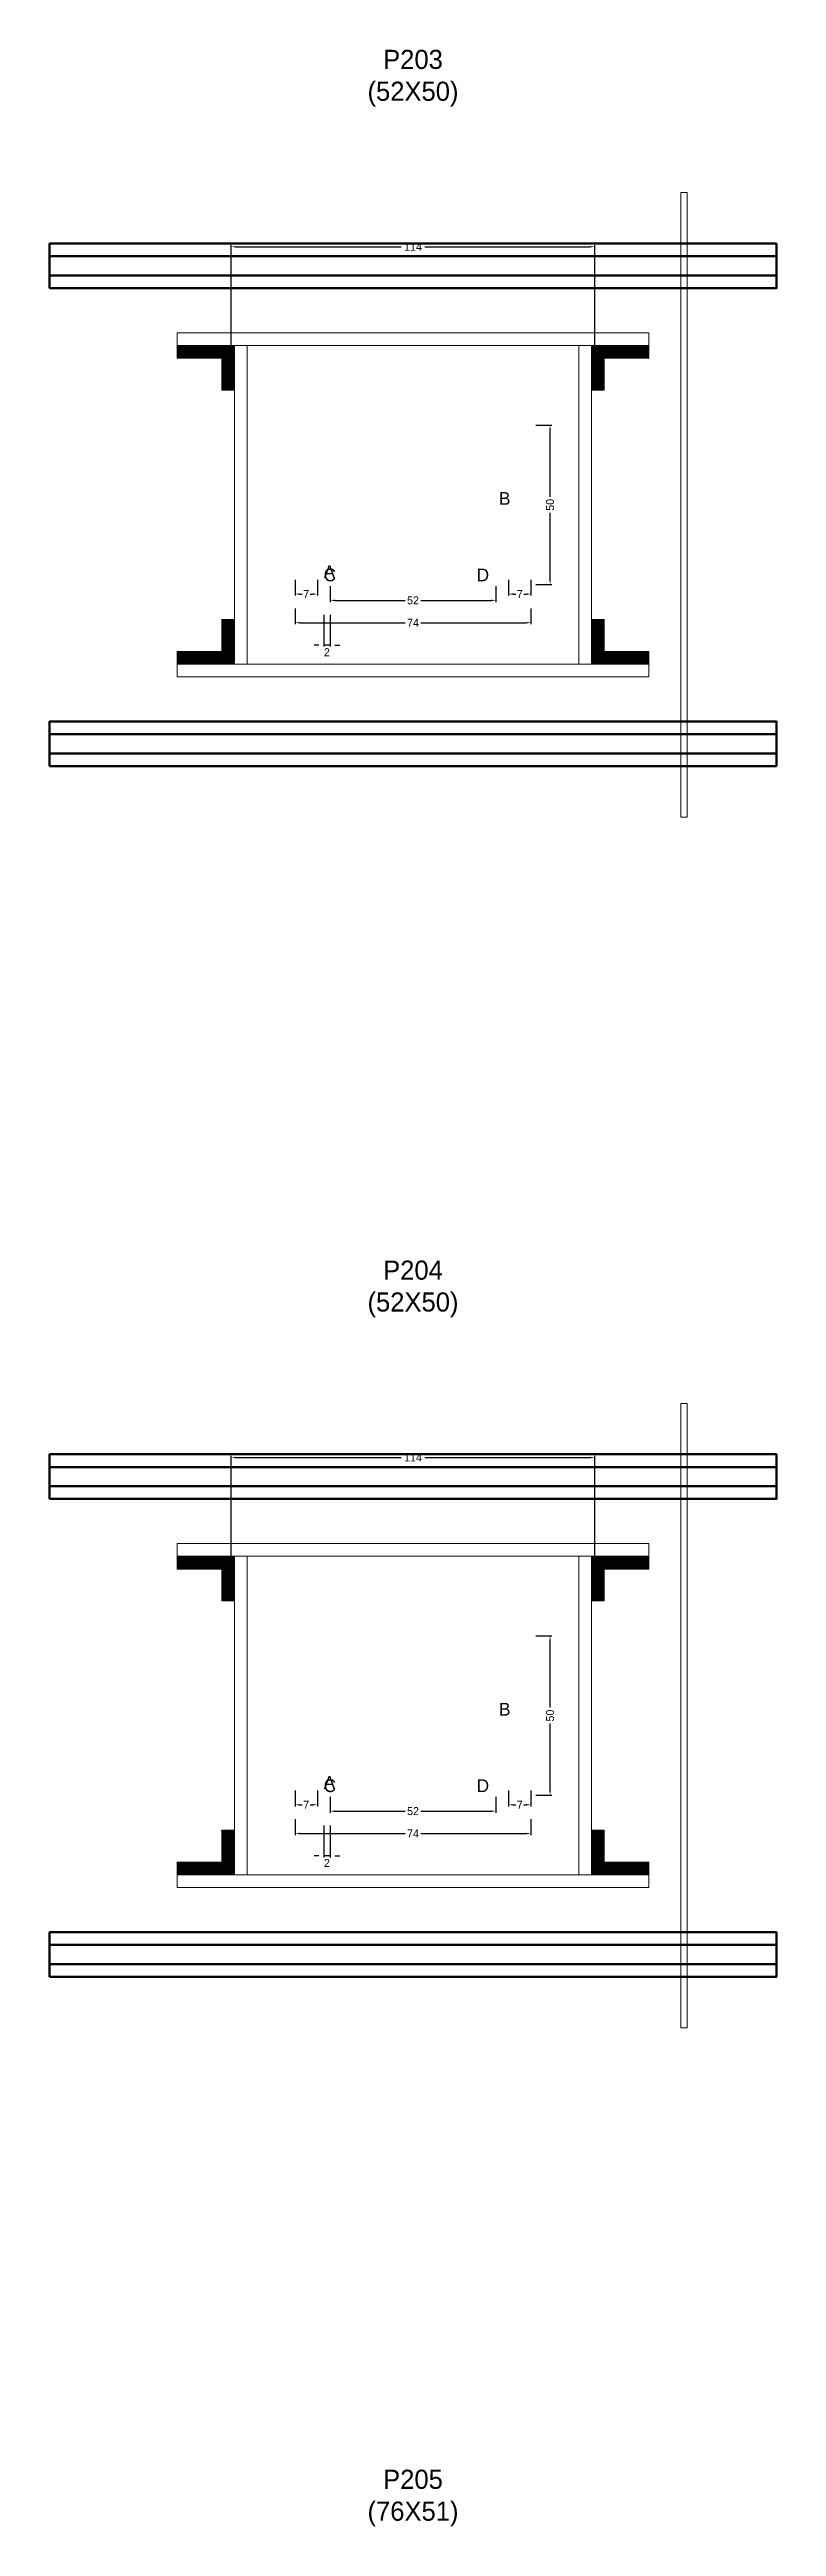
# Model space of a CAD drawing. Header units: centimetres. Extents: x -10500 to 4147, y -7606 to 295.
# Drawn here: x -114 to 114, y -2394 to -1617 of the extents above; entities that cross this region are included whole.
import ezdxf

# ---------------------------------------------------------------- set-up
doc = ezdxf.new("R2010")
doc.units = ezdxf.units.CM
for name, color, linetype in [('COTA', 241, 'Continuous'), ('GRAVATA', 224, 'Continuous'), ('Hachura', 251, 'Continuous'), ('NOMENCLATURA', 7, 'Continuous'), ('SARRAFO', 251, 'Continuous')]:
    doc.layers.add(name, color=color, linetype=linetype)
doc.dimstyles.new('cotax2', dxfattribs={"dimtxt": 2.5, "dimasz": 1.5, "dimexe": 0.5, "dimexo": 0.5, "dimgap": 0.5, "dimtad": 1, "dimcen": 2.5, "dimazin": 3, "dimtfac": 1, "dimtmove": 0, "dimatfit": 3})

# ---------------------------------------------------------------- blocks, each defined once
blk = doc.blocks.new('_CLOSEDFILLED')
at = {"color": 0, "linetype": 'BYBLOCK'}
blk.add_solid([(-1, 0.16), (0, 0), (-1, -0.16)], dxfattribs=at)
blk = doc.blocks.new('*D144')
for p, q in [((-37, -1792.5), (-37, -1797.5)), ((37, -1792.5), (37, -1797.5)), ((-35.5, -1797), (-2.5, -1797)), ((2.5, -1797), (35.5, -1797))]:
    blk.add_line(p, q)
at = {"layer": 'Defpoints'}
for p in [(-37, -1792), (37, -1792), (-37, -1797)]:
    blk.add_point(p, dxfattribs=at)
at = {"layer": 'COTA', "xscale": 1.5, "yscale": 1.5, "rotation": 180}
blk.add_blockref('_CLOSEDFILLED', (-37, -1797), dxfattribs=at)
at = {"layer": 'COTA', "xscale": 1.5, "yscale": 1.5}
blk.add_blockref('_CLOSEDFILLED', (37, -1797), dxfattribs=at)
at = {"layer": 'COTA', "insert": (0, -1797), "char_height": 2.5, "attachment_point": 5}
blk.add_mtext('74', dxfattribs=at)
blk = doc.blocks.new('*D145')
for p, q in [((-26, -1785.5), (-26, -1790.5)), ((26, -1785.5), (26, -1790.5)), ((-24.5, -1790), (-2.5, -1790)), ((2.5, -1790), (24.5, -1790))]:
    blk.add_line(p, q)
at = {"layer": 'Defpoints'}
for p in [(-26, -1785), (26, -1785), (-26, -1790)]:
    blk.add_point(p, dxfattribs=at)
at = {"layer": 'COTA', "xscale": 1.5, "yscale": 1.5, "rotation": 180}
blk.add_blockref('_CLOSEDFILLED', (-26, -1790), dxfattribs=at)
at = {"layer": 'COTA', "xscale": 1.5, "yscale": 1.5}
blk.add_blockref('_CLOSEDFILLED', (26, -1790), dxfattribs=at)
at = {"layer": 'COTA', "insert": (0, -1790), "char_height": 2.5, "attachment_point": 5}
blk.add_mtext('52', dxfattribs=at)
blk = doc.blocks.new('*D146')
for p, q in [((38.5, -1735), (43.5, -1735)), ((43, -1757.5), (43, -1736.5)), ((43, -1783.5), (43, -1762.5)), ((38.5, -1785), (43.5, -1785))]:
    blk.add_line(p, q)
at = {"layer": 'Defpoints'}
for p in [(38, -1735), (38, -1785), (43, -1785)]:
    blk.add_point(p, dxfattribs=at)
at = {"layer": 'COTA', "xscale": 1.5, "yscale": 1.5}
for p, rotation in [((43, -1735), 90), ((43, -1785), 270)]:
    blk.add_blockref('_CLOSEDFILLED', p, dxfattribs=dict(at, rotation=rotation))
at = {"layer": 'COTA', "insert": (43, -1760), "char_height": 2.5, "attachment_point": 5, "rotation": 90}
blk.add_mtext('50', dxfattribs=at)
blk = doc.blocks.new('*D147')
for p, q in [((-37, -1783.5), (-37, -1788.5)), ((-35.5, -1788), (-34.75, -1788)), ((-32.25, -1788), (-31.5, -1788)), ((-30, -1783.5), (-30, -1788.5))]:
    blk.add_line(p, q)
at = {"layer": 'Defpoints'}
for p in [(-37, -1783), (-37, -1788), (-30, -1783)]:
    blk.add_point(p, dxfattribs=at)
at = {"layer": 'COTA', "xscale": 1.5, "yscale": 1.5, "rotation": 180}
blk.add_blockref('_CLOSEDFILLED', (-37, -1788), dxfattribs=at)
at = {"layer": 'COTA', "xscale": 1.5, "yscale": 1.5}
blk.add_blockref('_CLOSEDFILLED', (-30, -1788), dxfattribs=at)
at = {"layer": 'COTA', "insert": (-33.5, -1788), "char_height": 2.5, "attachment_point": 5}
blk.add_mtext('7', dxfattribs=at)
blk = doc.blocks.new('*D148')
for p, q in [((30, -1783.5), (30, -1788.5)), ((31.5, -1788), (32.25, -1788)), ((34.75, -1788), (35.5, -1788)), ((37, -1783.5), (37, -1788.5))]:
    blk.add_line(p, q)
at = {"layer": 'Defpoints'}
for p in [(30, -1783), (30, -1788), (37, -1783)]:
    blk.add_point(p, dxfattribs=at)
at = {"layer": 'COTA', "xscale": 1.5, "yscale": 1.5, "rotation": 180}
blk.add_blockref('_CLOSEDFILLED', (30, -1788), dxfattribs=at)
at = {"layer": 'COTA', "xscale": 1.5, "yscale": 1.5}
blk.add_blockref('_CLOSEDFILLED', (37, -1788), dxfattribs=at)
at = {"layer": 'COTA', "insert": (33.5, -1788), "char_height": 2.5, "attachment_point": 5}
blk.add_mtext('7', dxfattribs=at)
blk = doc.blocks.new('*D149')
for p, q in [((-57, -1718.5), (-57, -1678.5)), ((-55.5, -1679), (-3.75, -1679)), ((3.75, -1679), (55.5, -1679)), ((57, -1718.5), (57, -1678.5))]:
    blk.add_line(p, q)
at = {"layer": 'Defpoints'}
for p in [(-57, -1679), (-57, -1719), (57, -1719)]:
    blk.add_point(p, dxfattribs=at)
at = {"layer": 'COTA', "xscale": 1.5, "yscale": 1.5, "rotation": 180}
blk.add_blockref('_CLOSEDFILLED', (-57, -1679), dxfattribs=at)
at = {"layer": 'COTA', "xscale": 1.5, "yscale": 1.5}
blk.add_blockref('_CLOSEDFILLED', (57, -1679), dxfattribs=at)
at = {"layer": 'COTA', "insert": (0, -1679), "char_height": 2.5, "attachment_point": 5}
blk.add_mtext('114', dxfattribs=at)
blk = doc.blocks.new('*D170')
for p, q in [((-37, -2172.5), (-37, -2177.5)), ((37, -2172.5), (37, -2177.5)), ((-35.5, -2177), (-2.5, -2177)), ((2.5, -2177), (35.5, -2177))]:
    blk.add_line(p, q)
at = {"layer": 'Defpoints'}
for p in [(-37, -2172), (37, -2172), (-37, -2177)]:
    blk.add_point(p, dxfattribs=at)
at = {"layer": 'COTA', "xscale": 1.5, "yscale": 1.5, "rotation": 180}
blk.add_blockref('_CLOSEDFILLED', (-37, -2177), dxfattribs=at)
at = {"layer": 'COTA', "xscale": 1.5, "yscale": 1.5}
blk.add_blockref('_CLOSEDFILLED', (37, -2177), dxfattribs=at)
at = {"layer": 'COTA', "insert": (0, -2177), "char_height": 2.5, "attachment_point": 5}
blk.add_mtext('74', dxfattribs=at)
blk = doc.blocks.new('*D171')
for p, q in [((-26, -2165.5), (-26, -2170.5)), ((26, -2165.5), (26, -2170.5)), ((-24.5, -2170), (-2.5, -2170)), ((2.5, -2170), (24.5, -2170))]:
    blk.add_line(p, q)
at = {"layer": 'Defpoints'}
for p in [(-26, -2165), (26, -2165), (-26, -2170)]:
    blk.add_point(p, dxfattribs=at)
at = {"layer": 'COTA', "xscale": 1.5, "yscale": 1.5, "rotation": 180}
blk.add_blockref('_CLOSEDFILLED', (-26, -2170), dxfattribs=at)
at = {"layer": 'COTA', "xscale": 1.5, "yscale": 1.5}
blk.add_blockref('_CLOSEDFILLED', (26, -2170), dxfattribs=at)
at = {"layer": 'COTA', "insert": (0, -2170), "char_height": 2.5, "attachment_point": 5}
blk.add_mtext('52', dxfattribs=at)
blk = doc.blocks.new('*D172')
for p, q in [((38.5, -2115), (43.5, -2115)), ((43, -2137.5), (43, -2116.5)), ((43, -2163.5), (43, -2142.5)), ((38.5, -2165), (43.5, -2165))]:
    blk.add_line(p, q)
at = {"layer": 'Defpoints'}
for p in [(38, -2115), (38, -2165), (43, -2165)]:
    blk.add_point(p, dxfattribs=at)
at = {"layer": 'COTA', "xscale": 1.5, "yscale": 1.5}
for p, rotation in [((43, -2115), 90), ((43, -2165), 270)]:
    blk.add_blockref('_CLOSEDFILLED', p, dxfattribs=dict(at, rotation=rotation))
at = {"layer": 'COTA', "insert": (43, -2140), "char_height": 2.5, "attachment_point": 5, "rotation": 90}
blk.add_mtext('50', dxfattribs=at)
blk = doc.blocks.new('*D173')
for p, q in [((-37, -2163.5), (-37, -2168.5)), ((-35.5, -2168), (-34.75, -2168)), ((-32.25, -2168), (-31.5, -2168)), ((-30, -2163.5), (-30, -2168.5))]:
    blk.add_line(p, q)
at = {"layer": 'Defpoints'}
for p in [(-37, -2163), (-37, -2168), (-30, -2163)]:
    blk.add_point(p, dxfattribs=at)
at = {"layer": 'COTA', "xscale": 1.5, "yscale": 1.5, "rotation": 180}
blk.add_blockref('_CLOSEDFILLED', (-37, -2168), dxfattribs=at)
at = {"layer": 'COTA', "xscale": 1.5, "yscale": 1.5}
blk.add_blockref('_CLOSEDFILLED', (-30, -2168), dxfattribs=at)
at = {"layer": 'COTA', "insert": (-33.5, -2168), "char_height": 2.5, "attachment_point": 5}
blk.add_mtext('7', dxfattribs=at)
blk = doc.blocks.new('*D174')
for p, q in [((30, -2163.5), (30, -2168.5)), ((31.5, -2168), (32.25, -2168)), ((34.75, -2168), (35.5, -2168)), ((37, -2163.5), (37, -2168.5))]:
    blk.add_line(p, q)
at = {"layer": 'Defpoints'}
for p in [(30, -2163), (30, -2168), (37, -2163)]:
    blk.add_point(p, dxfattribs=at)
at = {"layer": 'COTA', "xscale": 1.5, "yscale": 1.5, "rotation": 180}
blk.add_blockref('_CLOSEDFILLED', (30, -2168), dxfattribs=at)
at = {"layer": 'COTA', "xscale": 1.5, "yscale": 1.5}
blk.add_blockref('_CLOSEDFILLED', (37, -2168), dxfattribs=at)
at = {"layer": 'COTA', "insert": (33.5, -2168), "char_height": 2.5, "attachment_point": 5}
blk.add_mtext('7', dxfattribs=at)
blk = doc.blocks.new('*D175')
for p, q in [((-57, -2098.5), (-57, -2058.5)), ((-55.5, -2059), (-3.75, -2059)), ((3.75, -2059), (55.5, -2059)), ((57, -2098.5), (57, -2058.5))]:
    blk.add_line(p, q)
at = {"layer": 'Defpoints'}
for p in [(-57, -2059), (-57, -2099), (57, -2099)]:
    blk.add_point(p, dxfattribs=at)
at = {"layer": 'COTA', "xscale": 1.5, "yscale": 1.5, "rotation": 180}
blk.add_blockref('_CLOSEDFILLED', (-57, -2059), dxfattribs=at)
at = {"layer": 'COTA', "xscale": 1.5, "yscale": 1.5}
blk.add_blockref('_CLOSEDFILLED', (57, -2059), dxfattribs=at)
at = {"layer": 'COTA', "insert": (0, -2059), "char_height": 2.5, "attachment_point": 5}
blk.add_mtext('114', dxfattribs=at)

msp = doc.modelspace()

# ---------------------------------------------------------------- hatches: boundary and pattern name
at = {"layer": 'SARRAFO'}
h = msp.add_hatch(dxfattribs=at)
h.set_pattern_fill('SOLID', scale=2)
h.paths.add_polyline_path([(-74, -1714), (-60, -1714), (-60, -1710), (-74, -1710)])
h = msp.add_hatch(dxfattribs=at)
h.set_pattern_fill('SOLID', scale=2)
h.paths.add_polyline_path([(-60, -1724), (-56, -1724), (-56, -1710), (-60, -1710)])
h = msp.add_hatch(dxfattribs=at)
h.set_pattern_fill('SOLID', scale=2)
h.paths.add_polyline_path([(56, -1724), (60, -1724), (60, -1710), (56, -1710)])
h = msp.add_hatch(dxfattribs=at)
h.set_pattern_fill('SOLID', scale=2)
h.paths.add_polyline_path([(60, -1714), (74, -1714), (74, -1710), (60, -1710)])
h = msp.add_hatch(dxfattribs=at)
h.set_pattern_fill('SOLID', scale=2)
h.paths.add_polyline_path([(-60, -1810), (-56, -1810), (-56, -1796), (-60, -1796)])
h = msp.add_hatch(dxfattribs=at)
h.set_pattern_fill('SOLID', scale=2)
h.paths.add_polyline_path([(56, -1810), (60, -1810), (60, -1796), (56, -1796)])
h = msp.add_hatch(dxfattribs=at)
h.set_pattern_fill('SOLID', scale=2)
h.paths.add_polyline_path([(-74, -1810), (-60, -1810), (-60, -1806), (-74, -1806)])
h = msp.add_hatch(dxfattribs=at)
h.set_pattern_fill('SOLID', scale=2)
h.paths.add_polyline_path([(60, -1810), (74, -1810), (74, -1806), (60, -1806)])
h = msp.add_hatch(dxfattribs=at)
h.set_pattern_fill('SOLID', scale=2)
h.paths.add_polyline_path([(-74, -2094), (-60, -2094), (-60, -2090), (-74, -2090)])
h = msp.add_hatch(dxfattribs=at)
h.set_pattern_fill('SOLID', scale=2)
h.paths.add_polyline_path([(-60, -2104), (-56, -2104), (-56, -2090), (-60, -2090)])
h = msp.add_hatch(dxfattribs=at)
h.set_pattern_fill('SOLID', scale=2)
h.paths.add_polyline_path([(56, -2104), (60, -2104), (60, -2090), (56, -2090)])
h = msp.add_hatch(dxfattribs=at)
h.set_pattern_fill('SOLID', scale=2)
h.paths.add_polyline_path([(60, -2094), (74, -2094), (74, -2090), (60, -2090)])
h = msp.add_hatch(dxfattribs=at)
h.set_pattern_fill('SOLID', scale=2)
h.paths.add_polyline_path([(-60, -2190), (-56, -2190), (-56, -2176), (-60, -2176)])
h = msp.add_hatch(dxfattribs=at)
h.set_pattern_fill('SOLID', scale=2)
h.paths.add_polyline_path([(56, -2190), (60, -2190), (60, -2176), (56, -2176)])
h = msp.add_hatch(dxfattribs=at)
h.set_pattern_fill('SOLID', scale=2)
h.paths.add_polyline_path([(-74, -2190), (-60, -2190), (-60, -2186), (-74, -2186)])
h = msp.add_hatch(dxfattribs=at)
h.set_pattern_fill('SOLID', scale=2)
h.paths.add_polyline_path([(60, -2190), (74, -2190), (74, -2186), (60, -2186)])

# ---------------------------------------------------------------- linework, layer by layer
at = {"layer": 'GRAVATA', "lineweight": 50}
for points in [[(-114, -1692), (114, -1692), (114, -1678), (-114, -1678)], [(-114, -1688), (114, -1688), (114, -1682), (-114, -1682)], [(-114, -1842), (114, -1842), (114, -1828), (-114, -1828)], [(-114, -1838), (114, -1838), (114, -1832), (-114, -1832)], [(-114, -2072), (114, -2072), (114, -2058), (-114, -2058)], [(-114, -2068), (114, -2068), (114, -2062), (-114, -2062)], [(-114, -2222), (114, -2222), (114, -2208), (-114, -2208)], [(-114, -2218), (114, -2218), (114, -2212), (-114, -2212)]]:
    msp.add_lwpolyline(points, close=True, dxfattribs=at)
at = {"layer": 'Hachura', "lineweight": 13}
for points in [[(84, -1858), (86, -1858), (86, -1662), (84, -1662)], [(84, -2238), (86, -2238), (86, -2042), (84, -2042)]]:
    msp.add_lwpolyline(points, close=True, dxfattribs=at)
at = {"layer": 'Hachura', "lineweight": 18}
for points in [[(-74, -1710), (74, -1710), (74, -1706), (-74, -1706)], [(-56, -1810), (-52, -1810), (-52, -1710), (-56, -1710)], [(52, -1810), (56, -1810), (56, -1710), (52, -1710)], [(-74, -1814), (74, -1814), (74, -1810), (-74, -1810)], [(-74, -2090), (74, -2090), (74, -2086), (-74, -2086)], [(-56, -2190), (-52, -2190), (-52, -2090), (-56, -2090)], [(52, -2190), (56, -2190), (56, -2090), (52, -2090)], [(-74, -2194), (74, -2194), (74, -2190), (-74, -2190)]]:
    msp.add_lwpolyline(points, close=True, dxfattribs=at)
at = {"layer": 'SARRAFO', "lineweight": 13}
for points in [[(-74, -1714), (-60, -1714), (-60, -1710), (-74, -1710)], [(-60, -1724), (-56, -1724), (-56, -1710), (-60, -1710)], [(56, -1724), (60, -1724), (60, -1710), (56, -1710)], [(60, -1714), (74, -1714), (74, -1710), (60, -1710)], [(-60, -1810), (-56, -1810), (-56, -1796), (-60, -1796)], [(56, -1810), (60, -1810), (60, -1796), (56, -1796)], [(-74, -1810), (-60, -1810), (-60, -1806), (-74, -1806)], [(60, -1810), (74, -1810), (74, -1806), (60, -1806)], [(-74, -2094), (-60, -2094), (-60, -2090), (-74, -2090)], [(-60, -2104), (-56, -2104), (-56, -2090), (-60, -2090)], [(56, -2104), (60, -2104), (60, -2090), (56, -2090)], [(60, -2094), (74, -2094), (74, -2090), (60, -2090)], [(-60, -2190), (-56, -2190), (-56, -2176), (-60, -2176)], [(56, -2190), (60, -2190), (60, -2176), (56, -2176)], [(-74, -2190), (-60, -2190), (-60, -2186), (-74, -2186)], [(60, -2190), (74, -2190), (74, -2186), (60, -2186)]]:
    msp.add_lwpolyline(points, close=True, dxfattribs=at)

# ---------------------------------------------------------------- texts
at = {"layer": 'NOMENCLATURA'}
for s, p in [('B', (27, -1760)), ('A', (-28, -1783)), ('C', (-28, -1784)), ('D', (20, -1784)), ('B', (27, -2140)), ('A', (-28, -2163)), ('C', (-28, -2164)), ('D', (20, -2164))]:
    msp.add_text(s, height=4, dxfattribs=at).set_placement(p)
at = {"layer": 'NOMENCLATURA', "char_height": 6, "attachment_point": 8}
for s, insert in [('P203\\P(52X50)', (0, -1635)), ('P204\\P(52X50)', (0, -2015)), ('P205\\P(76X51)', (0, -2394.5))]:
    msp.add_mtext(s, dxfattribs=dict(at, insert=insert))

# ---------------------------------------------------------------- dimensions: what is measured, and where the dimension line sits
at = {"layer": 'COTA'}
for base, p1, p2, picture, middle in [((-57, -1679), (-57, -1719), (57, -1719), '*D149', (0, -1679)), ((-37, -1788), (-37, -1783), (-30, -1783), '*D147', (-33.5, -1788)), ((-26, -1790), (-26, -1785), (26, -1785), '*D145', (0, -1790)), ((30, -1788), (30, -1783), (37, -1783), '*D148', (33.5, -1788)), ((-37, -1797), (-37, -1792), (37, -1792), '*D144', (0, -1797)), ((-57, -2059), (-57, -2099), (57, -2099), '*D175', (0, -2059)), ((-37, -2168), (-37, -2163), (-30, -2163), '*D173', (-33.5, -2168)), ((-26, -2170), (-26, -2165), (26, -2165), '*D171', (0, -2170)), ((30, -2168), (30, -2163), (37, -2163), '*D174', (33.5, -2168)), ((-37, -2177), (-37, -2172), (37, -2172), '*D170', (0, -2177))]:
    dim = msp.add_linear_dim(base=base, p1=p1, p2=p2, dimstyle='cotax2', dxfattribs=at)
    dim.commit()
    dim.dimension.update_dxf_attribs({"geometry": picture, "text_midpoint": middle})
for base, p1, p2, picture, middle in [((43, -1785), (38, -1785), (38, -1735), '*D146', (43, -1760)), ((43, -2165), (38, -2165), (38, -2115), '*D172', (43, -2140))]:
    dim = msp.add_linear_dim(base=base, p1=p1, p2=p2, angle=90, dimstyle='cotax2', dxfattribs=at)
    dim.commit()
    dim.dimension.update_dxf_attribs({"geometry": picture, "text_midpoint": middle})
for base, p1, p2 in [((-26, -1804), (-26, -1794), (-28, -1794)), ((-26, -2184), (-26, -2174), (-28, -2174))]:
    msp.add_linear_dim(base=base, p1=p1, p2=p2, dimstyle='cotax2', dxfattribs=at).render()

doc.saveas('drawing.dxf')
